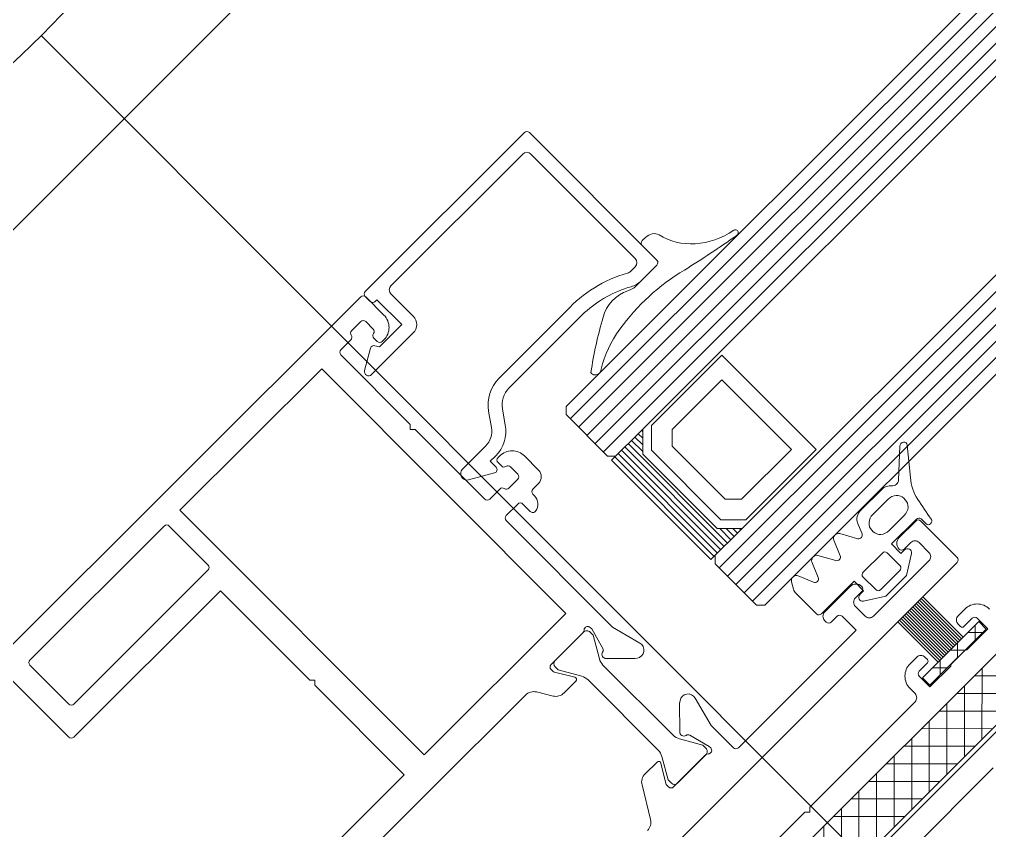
# Model space of a CAD drawing. Header units: centimetres. Extents: x 118932 to 154602, y -32682 to -23521.
# Drawn here: x 138269 to 138277.29, y -26641.16 to -26634.23 of the extents above; entities that cross this region are included whole.
import ezdxf

# ---------------------------------------------------------------- set-up
doc = ezdxf.new("R2010")
doc.units = ezdxf.units.CM
doc.header["$LTSCALE"] = 50
doc.header["$MEASUREMENT"] = 0
doc.layers.add('GEN_02_TF_Pencere', color=7, linetype='Continuous', lineweight=9, true_color=0x6093ac)
doc.layers.add('GEN_05_ML_Mermer', color=7, linetype='Continuous', lineweight=9, true_color=0x9d8692)

# ---------------------------------------------------------------- blocks, each defined once
blk = doc.blocks.new('P6_')
at = {"layer": 'GEN_02_TF_Pencere'}
for p, q in [((86193.4586, 12307.936, 0), (86193.4586, 12249.6131, 0)), ((86195.8219, 12303.0451, 0), (86195.8219, 12302.8605, 0)), ((86195.8898, 12303.0703, 0), (86195.8519, 12303.0703, 0)), ((86195.8519, 12303.0703, 0), (86195.8519, 12303.0703, 0)), ((86195.4816, 12302.8463, 0), (86195.4622, 12302.8553, 0)), ((86195.7919, 12302.8353, 0), (86195.531, 12302.8353, 0)), ((86194.3919, 12302.5293, 0), (86194.3419, 12302.4793, 0)), ((86246.7219, 12302.5293, 0), (86194.3919, 12302.5293, 0)), ((86194.7938, 12302.5293, 0), (86194.8065, 12302.5312, 0)), ((86194.3419, 12302.4793, 0), (86194.3419, 12301.9793, 0)), ((86246.7719, 12302.4293, 0), (86194.3419, 12302.4293, 0)), ((86246.7719, 12302.3293, 0), (86194.3419, 12302.3293, 0)), ((86246.7719, 12302.2293, 0), (86194.3419, 12302.2293, 0)), ((86246.7719, 12302.1293, 0), (86194.3419, 12302.1293, 0)), ((86246.7719, 12302.0293, 0), (86194.3419, 12302.0293, 0)), ((86194.3419, 12301.9793, 0), (86194.3919, 12301.9293, 0)), ((86194.3419, 12301.9293, 0), (86194.7169, 12301.9293, 0)), ((86194.3419, 12300.7293, 0), (86194.3419, 12301.9293, 0)), ((86194.3419, 12301.9293, 0), (86194.3419, 12301.9293, 0)), ((86194.3419, 12301.9293, 0), (86194.3419, 12300.7293, 0)), ((86194.3819, 12301.9293, 0), (86194.3819, 12300.7293, 0)), ((86194.4219, 12301.9293, 0), (86194.4219, 12300.7293, 0)), ((86194.4619, 12301.9293, 0), (86194.4619, 12300.7293, 0)), ((86194.5019, 12301.9293, 0), (86194.5019, 12300.7293, 0)), ((86194.5419, 12301.9293, 0), (86194.5419, 12300.7293, 0)), ((86194.7169, 12301.9293, 0), (86194.5669, 12301.7793, 0)), ((86194.5819, 12301.9293, 0), (86194.5819, 12301.7943, 0)), ((86194.6219, 12301.9293, 0), (86194.6219, 12301.8343, 0)), ((86194.7919, 12301.8993, 0), (86194.6419, 12301.7493, 0)), ((86194.6619, 12301.9293, 0), (86194.6619, 12301.8743, 0)), ((86194.7019, 12301.9293, 0), (86194.7019, 12301.9143, 0)), ((86246.7719, 12301.9293, 0), (86194.7169, 12301.9293, 0)), ((86195.6419, 12301.8993, 0), (86194.7919, 12301.8993, 0)), ((86195.6419, 12300.7593, 0), (86195.6419, 12301.8993, 0)), ((86194.5669, 12301.7793, 0), (86194.5669, 12300.8793, 0)), ((86194.6419, 12301.7493, 0), (86194.6419, 12300.9093, 0)), ((86194.8919, 12301.7493, 0), (86194.7919, 12301.6493, 0)), ((86195.4919, 12301.7493, 0), (86194.8919, 12301.7493, 0)), ((86195.4919, 12300.9093, 0), (86195.4919, 12301.7493, 0)), ((86194.7919, 12301.6493, 0), (86194.7919, 12301.0093, 0)), ((86194.7919, 12301.0093, 0), (86194.8919, 12300.9093, 0)), ((86194.5669, 12300.8793, 0), (86194.7169, 12300.7293, 0)), ((86194.6419, 12300.9093, 0), (86194.7919, 12300.7593, 0)), ((86194.8919, 12300.9093, 0), (86195.4919, 12300.9093, 0)), ((86194.5819, 12300.8643, 0), (86194.5819, 12300.7293, 0)), ((86194.6219, 12300.8243, 0), (86194.6219, 12300.7293, 0)), ((86194.3919, 12300.7293, 0), (86194.3419, 12300.6793, 0)), ((86194.7169, 12300.7293, 0), (86194.3419, 12300.7293, 0)), ((86194.6619, 12300.7843, 0), (86194.6619, 12300.7293, 0)), ((86194.7019, 12300.7443, 0), (86194.7019, 12300.7293, 0)), ((86246.7719, 12300.7293, 0), (86194.7169, 12300.7293, 0)), ((86194.7919, 12300.7593, 0), (86195.6419, 12300.7593, 0)), ((86194.3419, 12300.6793, 0), (86194.3419, 12300.1793, 0)), ((86246.7719, 12300.6293, 0), (86194.3419, 12300.6293, 0)), ((86246.7719, 12300.5293, 0), (86194.3419, 12300.5293, 0)), ((86246.7719, 12300.4293, 0), (86194.3419, 12300.4293, 0)), ((86246.7719, 12300.3293, 0), (86194.3419, 12300.3293, 0)), ((86246.7719, 12300.2293, 0), (86194.3419, 12300.2293, 0)), ((86195.9555, 12300.0773, 0), (86196.1673, 12300.2761, 0)), ((86196.2193, 12300.2369, 0), (86196.0412, 12300.0213, 0)), ((86194.3419, 12300.1793, 0), (86194.3919, 12300.1293, 0)), ((86246.7219, 12300.1293, 0), (86194.3919, 12300.1293, 0)), ((86194.6627, 12300.0523, 0), (86194.695, 12300.1096, 0)), ((86194.7705, 12300.1063, 0), (86194.8255, 12299.9732, 0)), ((86194.8818, 12299.9731, 0), (86194.9372, 12300.1062, 0)), ((86195.0127, 12300.1093, 0), (86195.0911, 12299.9694, 0)), ((86195.1457, 12299.9727, 0), (86195.2014, 12300.1059, 0)), ((86195.277, 12300.109, 0), (86195.3553, 12299.9692, 0)), ((86195.41, 12299.9724, 0), (86195.449, 12300.0657, 0)), ((86195.449, 12300.0657, 0), (86195.449, 12300.0657, 0)), ((86195.5429, 12300.1234, 0), (86195.7969, 12300.1231, 0)), ((86194.6519, 12299.7621, 0), (86194.6522, 12300.0132, 0)), ((86195.7773, 12300.0253, 0), (86195.5916, 12300.0255, 0)), ((86195.4915, 12299.9374, 0), (86195.4914, 12299.9185, 0)), ((86195.4915, 12299.9374, 0), (86195.4915, 12299.9374, 0)), ((86195.8772, 12299.9181, 0), (86195.8772, 12299.937, 0)), ((86195.5913, 12299.8302, 0), (86195.7771, 12299.83, 0)), ((86195.0768, 12299.7352, 0), (86194.6819, 12299.7356, 0)), ((86195.0766, 12299.6206, 0), (86195.0768, 12299.7352, 0)), ((86195.4168, 12299.7348, 0), (86195.1868, 12299.7351, 0)), ((86195.438, 12299.7271, 0), (86195.438, 12299.7271, 0)), ((86195.5268, 12299.7347, 0), (86195.5266, 12299.6201, 0)), ((86195.8268, 12299.7344, 0), (86195.5268, 12299.7347, 0)), ((86195.1567, 12299.7087, 0), (86195.1565, 12299.55, 0)), ((86195.4465, 12299.5497, 0), (86195.4467, 12299.7084, 0)), ((86195.8566, 12299.6474, 0), (86195.8567, 12299.7079, 0)), ((86195.1764, 12299.453, 0), (86195.0132, 12299.5568, 0)), ((86195.0366, 12299.6206, 0), (86195.0766, 12299.6206, 0)), ((86195.5899, 12299.5562, 0), (86195.4264, 12299.4527, 0)), ((86195.5266, 12299.6201, 0), (86195.5666, 12299.6201, 0)), ((86195.1865, 12299.5235, 0), (86195.4165, 12299.5233, 0)), ((86195.4264, 12299.4527, 0), (86195.1764, 12299.453, 0)), ((86195.0964, 12298.739, 0), (86195.0964, 12299.2268, 0)), ((86195.1164, 12298.739, 0), (86195.1164, 12299.2268, 0)), ((86195.1364, 12298.739, 0), (86195.1364, 12299.2268, 0)), ((86195.1564, 12298.739, 0), (86195.1564, 12299.2268, 0)), ((86195.1764, 12298.739, 0), (86195.1764, 12299.2268, 0)), ((86195.1964, 12298.739, 0), (86195.1964, 12299.2268, 0)), ((86195.2164, 12298.739, 0), (86195.2164, 12299.2268, 0)), ((86195.2364, 12298.739, 0), (86195.2364, 12299.2268, 0)), ((86195.2564, 12298.739, 0), (86195.2564, 12299.2268, 0)), ((86195.2764, 12298.739, 0), (86195.2764, 12299.2268, 0)), ((86195.2964, 12298.739, 0), (86195.2964, 12299.2268, 0)), ((86195.3164, 12298.739, 0), (86195.3164, 12299.2268, 0)), ((86195.3364, 12298.739, 0), (86195.3364, 12299.2268, 0)), ((86195.3564, 12298.739, 0), (86195.3564, 12299.2268, 0)), ((86195.3764, 12298.739, 0), (86195.3764, 12299.2268, 0)), ((86195.3964, 12298.739, 0), (86195.3964, 12299.2268, 0)), ((86195.5864, 12298.739, 0), (86194.9064, 12298.739, 0)), ((86194.9064, 12298.739, 0), (86194.9064, 12298.649, 0)), ((86195.1185, 12298.649, 0), (86195.0285, 12298.739, 0)), ((86195.1185, 12298.739, 0), (86195.0285, 12298.649, 0)), ((86195.3306, 12298.649, 0), (86195.2406, 12298.739, 0)), ((86195.3306, 12298.739, 0), (86195.2406, 12298.649, 0)), ((86195.5428, 12298.649, 0), (86195.4528, 12298.739, 0)), ((86195.5428, 12298.739, 0), (86195.4528, 12298.649, 0)), ((86195.5864, 12298.649, 0), (86195.5864, 12298.739, 0)), ((86195.5864, 12298.739, 0), (86195.5864, 12298.739, 0)), ((86194.9071, 12298.6483, 0), (86194.9057, 12298.6497, 0)), ((86194.9064, 12298.649, 0), (86195.5864, 12298.649, 0)), ((86187.8716, 12297.9647, 0), (86195.8116, 12297.9693, 0)), ((86194.7917, 12297.7687, 0), (86192.7917, 12297.7675, 0))]:
    blk.add_line(p, q, dxfattribs=at)
at = {"layer": 'GEN_02_TF_Pencere', "extrusion": (0, 0, -1)}
for p, q in [((86193.8122, 12304.4307, 0), (86185.8722, 12304.4353, 0)), ((86195.7919, 12304.4353, 0), (86193.8719, 12304.4353, 0)), ((86195.7919, 12304.4353, 0), (86195.7919, 12304.4353, 0)), ((86193.8122, 12304.4307, 0), (86193.8122, 12304.4307, 0)), ((86193.8419, 12304.4053, 0), (86193.8419, 12304.3453, 0)), ((86193.842, 12304.1807, 0), (86193.8421, 12304.4007, 0)), ((86195.8219, 12302.8653, 0), (86195.8219, 12304.4053, 0)), ((86193.5521, 12304.2809, 0), (86193.6621, 12304.2808, 0)), ((86193.8719, 12304.3153, 0), (86193.8919, 12304.3153, 0)), ((86193.8919, 12304.3153, 0), (86193.8919, 12304.0153, 0)), ((86194.0619, 12304.3153, 0), (86195.6519, 12304.3153, 0)), ((86189.3921, 12304.2332, 0), (86189.3916, 12303.5328, 0)), ((86189.5918, 12303.7327, 0), (86189.592, 12304.2031, 0)), ((86189.6221, 12304.2331, 0), (86191.242, 12304.2322, 0)), ((86191.272, 12304.2022, 0), (86191.2718, 12303.7318, 0)), ((86191.4304, 12301.2817, 0), (86191.432, 12304.2321, 0)), ((86191.432, 12304.2321, 0), (86193.1421, 12304.2311, 0)), ((86191.432, 12304.2321, 0), (86191.432, 12304.2321, 0)), ((86193.1421, 12304.2311, 0), (86193.1404, 12301.2807, 0)), ((86193.3416, 12303.361, 0), (86193.342, 12304.201, 0)), ((86193.3721, 12304.231, 0), (86193.4929, 12304.2309, 0)), ((86193.6921, 12304.2508, 0), (86193.692, 12304.1608, 0)), ((86194.0119, 12303.9953, 0), (86194.0119, 12304.2653, 0)), ((86195.7019, 12304.2653, 0), (86195.7019, 12303.0053, 0)), ((86193.5607, 12304.0613, 0), (86193.39, 12303.9627, 0)), ((86193.6219, 12304.0153, 0), (86193.6017, 12304.0503, 0)), ((86193.642, 12304.1016, 0), (86193.642, 12304.0608, 0)), ((86193.6719, 12304.0308, 0), (86193.6919, 12304.0308, 0)), ((86193.8919, 12304.0153, 0), (86193.6219, 12304.0153, 0)), ((86193.408, 12303.8953, 0), (86193.9119, 12303.8953, 0)), ((86191.2417, 12303.7018, 0), (86189.6217, 12303.7027, 0)), ((86191.263, 12303.7105, 0), (86191.263, 12303.7105, 0)), ((86189.4216, 12303.5028, 0), (86191.1916, 12303.5018, 0)), ((86191.1916, 12303.5018, 0), (86191.191, 12302.4218, 0)), ((86193.3115, 12303.331, 0), (86193.3416, 12303.361, 0)), ((86193.3415, 12303.301, 0), (86193.3115, 12303.331, 0)), ((86193.341, 12302.461, 0), (86193.3415, 12303.301, 0)), ((86194.9715, 12303.1041, 0), (86194.1563, 12303.1041, 0)), ((86193.8942, 12302.9677, 0), (86193.8132, 12302.852, 0)), ((86194.1563, 12302.9841, 0), (86195.0695, 12302.9841, 0)), ((86195.6519, 12302.9553, 0), (86195.6003, 12302.9553, 0)), ((86193.9115, 12302.7832, 0), (86193.9925, 12302.8989, 0)), ((86195.6028, 12302.8353, 0), (86195.7919, 12302.8353, 0)), ((86193.6657, 12302.7753, 0), (86193.3865, 12302.7753, 0)), ((86193.3592, 12302.6734, 0), (86193.5569, 12302.5593, 0)), ((86193.6019, 12302.5853, 0), (86193.6019, 12302.6553, 0)), ((86193.6019, 12302.6553, 0), (86193.6657, 12302.6553, 0)), ((86193.6911, 12302.6308, 0), (86193.6711, 12302.6308, 0)), ((86193.6411, 12302.6008, 0), (86193.6411, 12302.56, 0)), ((86193.6911, 12302.5008, 0), (86193.691, 12302.4108, 0)), ((86193.8409, 12302.3107, 0), (86193.841, 12302.4807, 0)), ((86191.191, 12302.4218, 0), (86191.221, 12302.3918, 0)), ((86191.221, 12302.3918, 0), (86191.191, 12302.3618, 0)), ((86193.4919, 12302.4309, 0), (86193.371, 12302.431, 0)), ((86193.661, 12302.3808, 0), (86193.551, 12302.3809, 0)), ((86191.191, 12302.3618, 0), (86191.1904, 12301.2818, 0)), ((86193.3401, 12300.9152, 0), (86193.3409, 12302.201, 0)), ((86193.3709, 12302.231, 0), (86193.5109, 12302.2309, 0)), ((86193.5409, 12302.2009, 0), (86193.5408, 12302.1109, 0)), ((86193.6609, 12302.1801, 0), (86193.6609, 12302.2008, 0)), ((86193.6909, 12302.2308, 0), (86193.7609, 12302.2307, 0)), ((86191.1904, 12301.2818, 0), (86189.4408, 12301.2828, 0)), ((86193.1404, 12301.2807, 0), (86191.4304, 12301.2817, 0)), ((86192.7427, 12301.0609, 0), (86193.1297, 12301.0607, 0)), ((86193.1337, 12301.0608, 0), (86192.7937, 12301.0608, 0)), ((86193.2027, 12301.0488, 0), (86193.2027, 12301.0306, 0)), ((86190.3265, 12301.0323, 0), (86191.2333, 12301.0318, 0)), ((86191.2333, 12301.0318, 0), (86192.404, 12301.0311, 0)), ((86192.4893, 12300.9831, 0), (86192.565, 12300.8589, 0)), ((86192.7127, 12301.0094, 0), (86192.7127, 12301.0309, 0)), ((86192.81, 12300.8413, 0), (86192.7171, 12300.9937, 0)), ((86192.7537, 12301.0208, 0), (86192.7537, 12300.9847, 0)), ((86192.7537, 12300.9847, 0), (86192.8577, 12300.8047, 0)), ((86193.0698, 12300.8047, 0), (86193.1737, 12300.9847, 0)), ((86193.2027, 12301.0306, 0), (86193.1516, 12300.8465, 0)), ((86193.1737, 12300.9847, 0), (86193.1737, 12301.0208, 0)), ((86193.4098, 12300.6544, 0), (86193.3401, 12300.9152, 0)), ((86192.6504, 12300.811, 0), (86192.7929, 12300.8109, 0)), ((86192.8737, 12300.7447, 0), (86192.8737, 12299.8969, 0)), ((86192.8737, 12300.7447, 0), (86192.8737, 12300.7447, 0)), ((86193.0537, 12299.8969, 0), (86193.0537, 12300.7447, 0)), ((86193.113, 12300.7646, 0), (86193.284, 12300.5916, 0)), ((86193.284, 12300.5916, 0), (86193.302, 12300.579, 0)), ((86193.2861, 12300.0515, 0), (86193.115, 12299.8787, 0)), ((86193.304, 12300.0641, 0), (86193.2861, 12300.0515, 0)), ((86193.342, 12299.7279, 0), (86193.4118, 12299.9887, 0)), ((86192.7948, 12299.8325, 0), (86192.6523, 12299.8325, 0)), ((86192.7189, 12299.6497, 0), (86192.8119, 12299.8021, 0)), ((86192.8577, 12299.8369, 0), (86192.7537, 12299.6569, 0)), ((86193.1737, 12299.6569, 0), (86193.0698, 12299.8369, 0)), ((86193.1535, 12299.7967, 0), (86193.2045, 12299.6125, 0)), ((86192.5669, 12299.7846, 0), (86192.4083, 12299.5247, 0)), ((86193.342, 12299.4568, 0), (86193.342, 12299.7279, 0)), ((86195.022, 12299.7268, 0), (86194.712, 12299.7268, 0)), ((86195.812, 12299.7268, 0), (86195.612, 12299.7268, 0)), ((86192.7145, 12299.6125, 0), (86192.7145, 12299.6341, 0)), ((86192.7537, 12299.6569, 0), (86192.7537, 12299.6208, 0)), ((86193.1737, 12299.6208, 0), (86193.1737, 12299.6569, 0)), ((86194.662, 12299.6768, 0), (86194.662, 12299.6568, 0)), ((86195.842, 12299.2568, 0), (86195.842, 12299.6968, 0)), ((86193.1315, 12299.5825, 0), (86192.7445, 12299.5825, 0)), ((86192.7937, 12299.5808, 0), (86193.1337, 12299.5808, 0)), ((86193.2045, 12299.6125, 0), (86193.2045, 12299.5944, 0)), ((86194.692, 12299.6268, 0), (86194.762, 12299.6268, 0)), ((86194.792, 12299.5968, 0), (86194.792, 12299.4268, 0)), ((86194.932, 12299.4568, 0), (86194.932, 12299.5768, 0)), ((86194.982, 12299.6268, 0), (86195.062, 12299.6268, 0)), ((86195.572, 12299.6268, 0), (86195.652, 12299.6268, 0)), ((86195.702, 12299.5768, 0), (86195.702, 12299.4568, 0)), ((86194.792, 12299.4268, 0), (86193.372, 12299.4268, 0)), ((86195.652, 12299.4068, 0), (86194.982, 12299.4068, 0)), ((86185.872, 12299.2268, 0), (86195.812, 12299.2268, 0)), ((86194.9164, 12298.8991, 0), (86194.9964, 12298.8991, 0)), ((86195.4964, 12298.8991, 0), (86195.5764, 12298.8991, 0)), ((86195.0464, 12298.8491, 0), (86195.0464, 12298.8191, 0)), ((86195.4464, 12298.8191, 0), (86195.4464, 12298.8491, 0)), ((86194.7664, 12298.6891, 0), (86194.7664, 12298.7491, 0)), ((86194.8964, 12298.7691, 0), (86194.8964, 12298.6391, 0)), ((86195.0264, 12298.7991, 0), (86194.9264, 12298.7991, 0)), ((86195.5664, 12298.7991, 0), (86195.4664, 12298.7991, 0)), ((86195.5964, 12298.6391, 0), (86195.5964, 12298.7691, 0)), ((86192.1146, 12298.6391, 0), (86193.3855, 12298.6391, 0)), ((86193.3855, 12298.6391, 0), (86193.4155, 12298.6091, 0)), ((86193.4155, 12298.6091, 0), (86193.4455, 12298.6391, 0)), ((86193.4455, 12298.6391, 0), (86194.7164, 12298.6391, 0)), ((86194.8964, 12298.6391, 0), (86195.1491, 12298.6391, 0)), ((86195.1664, 12298.6491, 0), (86195.3264, 12298.6491, 0)), ((86195.3437, 12298.6391, 0), (86195.5964, 12298.6391, 0)), ((86195.8104, 12298.4391, 0), (86192.1146, 12298.4391, 0)), ((86195.8103, 12298.4391, 0), (86192.1147, 12298.4391, 0)), ((86193.4159, 12298.4391, 0), (86193.0517, 12298.0749, 0)), ((86193.628, 12298.4391, 0), (86193.2442, 12298.0552, 0)), ((86193.8402, 12298.4391, 0), (86193.4367, 12298.0356, 0)), ((86193.5322, 12298.4391, 0), (86193.9622, 12298.0091, 0)), ((86194.0523, 12298.4391, 0), (86193.6292, 12298.016, 0)), ((86193.7444, 12298.4391, 0), (86194.1743, 12298.0091, 0)), ((86194.2644, 12298.4391, 0), (86193.8345, 12298.0091, 0)), ((86193.9565, 12298.4391, 0), (86194.3864, 12298.0091, 0)), ((86194.4766, 12298.4391, 0), (86194.0466, 12298.0091, 0)), ((86194.1686, 12298.4391, 0), (86194.5986, 12298.0091, 0)), ((86194.6887, 12298.4391, 0), (86194.2587, 12298.0091, 0)), ((86194.3808, 12298.4391, 0), (86194.8107, 12298.0091, 0)), ((86194.9008, 12298.4391, 0), (86194.4709, 12298.0091, 0)), ((86194.5929, 12298.4391, 0), (86195.0228, 12298.0091, 0)), ((86195.113, 12298.4391, 0), (86194.683, 12298.0091, 0)), ((86194.805, 12298.4391, 0), (86195.235, 12298.0091, 0)), ((86195.3251, 12298.4391, 0), (86194.8951, 12298.0091, 0)), ((86195.0172, 12298.4391, 0), (86195.4471, 12298.0091, 0)), ((86195.2293, 12298.4391, 0), (86195.6592, 12298.0091, 0)), ((86191.542, 12298.0091, 0), (86195.8509, 12298.0091, 0))]:
    blk.add_line(p, q, dxfattribs=at)
at = {"layer": 'GEN_02_TF_Pencere'}
blk.add_circle((86193.4586, 12317.936, 0), 10, dxfattribs=at)
at = {"layer": 'GEN_02_TF_Pencere', "extrusion": (0, 0, -1)}
for centre, radius, start, end in [((-86193.8719, 12304.4053, 0), 0.03, 0.00112, 90.00003), ((-86195.7919, 12304.4053, 0), 0.03, 90.00006, 179.99994), ((-86193.8121, 12304.4007, 0), 0.03, 90.03281, 180.03289), ((-86193.5521, 12304.2509, 0), 0.03, 9.62707, 90.03292), ((-86193.6621, 12304.2508, 0), 0.03, 90.03281, 180.03289), ((-86193.8719, 12304.3453, 0), 0.03, 270.00266, 0.00001), ((-86194.0619, 12304.2653, 0), 0.05, 360, 89.99989), ((-86195.6519, 12304.2653, 0), 0.05, 90.00011, 180), ((-86189.622, 12304.2031, 0), 0.03, 0.03281, 90.03289), ((-86191.242, 12304.2022, 0), 0.03, 90.0329, 180.03299), ((-86193.372, 12304.201, 0), 0.03, 0.0329, 90.03299), ((-86193.4929, 12304.2609, 0), 0.03, 189.62439, 270.03388), ((-86193.672, 12304.1016, 0), 0.03, 0.02139, 80.43877), ((-86193.6625, 12304.1604, 0), 0.0295, 179.22057, 261.25281), ((-86193.692, 12304.1808, 0), 0.15, 180.03286, 270.03295), ((-86193.5757, 12304.0353, 0), 0.03, 60, 149.99989), ((-86193.672, 12304.0608, 0), 0.03, 270.0329, 0.03299), ((-86193.408, 12303.9314, 0), 0.0361, 270.00001, 60.00001), ((-86193.9119, 12303.9953, 0), 0.1, 180.00006, 269.99994), ((-86189.6218, 12303.7327, 0), 0.03, 270.0329, 0.03299), ((-86191.2418, 12303.7318, 0), 0.03, 225.0327, 270.03262), ((-86191.2418, 12303.7318, 0), 0.03, 180.03282, 225.03274), ((-86189.4216, 12303.5328, 0), 0.03, 270.0331, 0.03299), ((-86195.0218, 12301.985, 0), 1.1203, 87.42548, 119.07462), ((-86194.1564, 12302.784, 0), 0.3201, 35.01334, 89.98665), ((-86194.1563, 12302.784, 0), 0.2001, 35.01335, 89.98666), ((-86195.0218, 12301.9849, 0), 1.0004, 92.73506, 118.94938), ((-86195.6003, 12303.0253, 0), 0.07, 270.00214, 299.07723), ((-86195.6519, 12303.0053, 0), 0.05, 180.00011, 270), ((-86195.6029, 12303.0353, 0), 0.2, 270.00233, 298.95269), ((-86195.7919, 12302.8653, 0), 0.03, 180.00006, 269.99994), ((-86193.6657, 12302.9554, 0), 0.1801, 215.01336, 269.98667), ((-86193.6657, 12302.9554, 0), 0.3001, 215.01334, 269.98665), ((-86193.3865, 12302.7207, 0), 0.0546, 300, 90), ((-86193.6711, 12302.6008, 0), 0.03, 0.03281, 90.03289), ((-86193.691, 12302.4808, 0), 0.15, 90.03286, 180.03295), ((-86193.5719, 12302.5853, 0), 0.03, 180.00093, 300.00003), ((-86193.6702, 12302.5592, 0), 0.0291, 278.14009, 1.52982), ((-86193.6611, 12302.5008, 0), 0.03, 99.62697, 180.03283), ((-86193.371, 12302.461, 0), 0.03, 270.03281, 0.03289), ((-86193.492, 12302.4011, 0), 0.0298, 89.70971, 170.76367), ((-86193.551, 12302.4109, 0), 0.03, 270.0329, 350.43876), ((-86193.661, 12302.4108, 0), 0.03, 180.0329, 270.03299), ((-86193.7609, 12302.3107, 0), 0.08, 180.03287, 270.03295), ((-86193.3709, 12302.201, 0), 0.03, 0.03281, 90.03289), ((-86193.5109, 12302.2009, 0), 0.03, 90.0329, 180.03299), ((-86193.6909, 12302.2008, 0), 0.03, 0.0329, 90.03299), ((-86193.5609, 12302.1801, 0), 0.1, 180.03287, 261.81972), ((-86193.5706, 12302.1106, 0), 0.0297, 261.23017, 0.60728), ((-86192.7427, 12301.0309, 0), 0.03, 0.03281, 90.03289), ((-86192.7937, 12301.0208, 0), 0.04, 0.00006, 89.99995), ((-86193.1297, 12301.0907, 0), 0.03, 224.2451, 270.03284), ((-86193.1337, 12301.0208, 0), 0.04, 89.99996, 180.00004), ((-86193.1727, 12301.0488, 0), 0.03, 44.24521, 180.03282), ((-86192.4039, 12300.9311, 0), 0.1, 90.03282, 148.63291), ((-86192.7427, 12301.0093, 0), 0.03, 328.63256, 0.03254), ((-86192.6504, 12300.911, 0), 0.1, 270.03285, 328.63294), ((-86192.7929, 12300.8309, 0), 0.02, 148.633, 270.03299), ((-86192.7537, 12300.7447, 0), 0.12, 150.0001, 179.99999), ((-86193.1737, 12300.7447, 0), 0.12, 0.00001, 29.9999), ((-86193.136, 12300.7906, 0), 0.0347, 311.37922, 78.23486), ((-86193.1225, 12300.854, 0), 0.03, 194.42264, 257.76384), ((-86193.3422, 12300.6363, 0), 0.07, 165.05176, 305.03291), ((-86193.3442, 12300.0068, 0), 0.07, 54.99918, 194.97879), ((-86192.7537, 12299.8969, 0), 0.12, 179.99999, 210.0001), ((-86193.1737, 12299.8969, 0), 0.12, 330.0001, 359.99999), ((-86193.1379, 12299.8526, 0), 0.0347, 281.80696, 48.63556), ((-86192.6458, 12299.7441, 0), 0.0886, 27.19011, 94.2162), ((-86192.7948, 12299.8125, 0), 0.02, 89.98509, 211.41751), ((-86193.1244, 12299.7892, 0), 0.03, 102.31779, 165.59449), ((-86194.712, 12299.6768, 0), 0.05, 359.99996, 90.00004), ((-86195.022, 12299.6568, 0), 0.07, 89.99996, 180.00004), ((-86195.612, 12299.6568, 0), 0.07, 359.99996, 90.00004), ((-86195.812, 12299.6968, 0), 0.03, 89.99996, 180.00004), ((-86192.7445, 12299.6341, 0), 0.03, 0.00008, 31.40006), ((-86194.692, 12299.6568, 0), 0.03, 269.99996, 0.00004), ((-86195.062, 12299.6568, 0), 0.03, 179.99996, 270.00004), ((-86195.572, 12299.6568, 0), 0.03, 269.99996, 0.00004), ((-86192.7444, 12299.6124, 0), 0.0299, 269.83505, 0.16495), ((-86192.7937, 12299.6208, 0), 0.04, 270.00006, 359.99995), ((-86193.1315, 12299.5525, 0), 0.03, 90.00845, 135.76669), ((-86193.1337, 12299.6208, 0), 0.04, 179.99996, 270.00004), ((-86193.1745, 12299.5944, 0), 0.03, 180.00002, 315.78779), ((-86194.762, 12299.5968, 0), 0.03, 89.99996, 180.00004), ((-86194.982, 12299.5768, 0), 0.05, 359.99996, 90.00004), ((-86195.652, 12299.5768, 0), 0.05, 89.99996, 180.00004), ((-86192.3229, 12299.5768, 0), 0.1, 211.39993, 270.00002), ((-86193.372, 12299.4568, 0), 0.03, 269.99996, 0.00004), ((-86194.982, 12299.4568, 0), 0.05, 269.99996, 0.00004), ((-86195.652, 12299.4568, 0), 0.05, 179.99996, 270.00004), ((-86195.812, 12299.2568, 0), 0.03, 179.99996, 270.00004), ((-86194.9164, 12298.7491, 0), 0.15, 359.99996, 90.00004), ((-86194.9964, 12298.8491, 0), 0.05, 89.99996, 180.00004), ((-86195.4964, 12298.8491, 0), 0.05, 359.99996, 90.00004), ((-86195.5764, 12298.7491, 0), 0.15, 89.99996, 180.00004), ((-86195.0264, 12298.8191, 0), 0.02, 179.99996, 270.00004), ((-86195.4664, 12298.8191, 0), 0.02, 269.99996, 0.00004), ((-86194.9264, 12298.7691, 0), 0.03, 359.99996, 90.00004), ((-86195.5664, 12298.7691, 0), 0.03, 89.99996, 180.00004), ((-86194.7164, 12298.6891, 0), 0.05, 179.99996, 270.00004), ((-86195.1664, 12298.6291, 0), 0.02, 30.00001, 89.99997), ((-86195.3264, 12298.6291, 0), 0.02, 90.00003, 149.99999)]:
    blk.add_arc(centre, radius, start, end, dxfattribs=at)
for centre, major_axis, start_param, end_param in [((86195.8519, 12303.0451, 0), (0.03, 0), 3.141594, 4.712388), ((86195.8898, 12302.9863, 0), (0.1, 0), -1.570625, -0.201549), ((86196.6166, 12303.1026, 0), (0.6398, 0), 1.805526, 2.955356), ((86195.3179, 12302.648, 0), (0.286, 0), 4.098356, 5.241385), ((86195.7919, 12302.8605, 0), (0.03, 0), 0.000001, 1.570795), ((86197.0889, 12300.3533, 0), (3.5431, 0), 3.990064, 4.134382), ((86195.531, 12302.9192, 0), (0.1, 0), 1.57081, 2.088079), ((86195.477, 12301.3942, 0), (-1.5492, 0), 1.378609, 1.866448), ((86195.3427, 12301.9445, 0), (0.8801, 0), 4.086507, 4.527649), ((86198.2706, 12309.8067, 0), (-8.8555, 0), -1.36365, -1.303119), ((86194.7938, 12302.5712, 0), (-0.05, 0), -1.570583, 0.325144), ((86194.7963, 12302.5621, 0), (-0.0382, 0), 3.770676, 4.441675), ((86196.4576, 12302.5566, 0), (0.03, 0), 0.000445, 1.852827), ((86196.4576, 12302.5566, 0), (-0.03, 0), 1.914632, 3.141556)]:
    blk.add_ellipse(centre, major_axis=major_axis, ratio=0.839387, start_param=start_param, end_param=end_param, dxfattribs=at)
at = {"layer": 'GEN_02_TF_Pencere'}
for centre, major_axis, start_param, end_param in [((86196.1912, 12300.2543, 0), (-0.0344, 0), 2.526974, 5.481858), ((86194.7319, 12300.0934, 0), (-0.0413, 0), 3.504733, 5.82217), ((86194.9757, 12300.0932, 0), (0.0413, 0), 0.458704, 2.776141), ((86195.24, 12300.0929, 0), (0.0413, 0), 0.458705, 2.776142), ((86194.7522, 12300.0131, 0), (-0.1, 0), -0.461015, -0.001156), ((86195.5428, 12300.0352, 0), (-0.1, 0), -0.962596, -0.353242), ((86195.5428, 12300.0352, 0), (0.1, 0), 1.569642, 2.178996), ((86195.7968, 12300.0349, 0), (0.1, 0), 0.603434, 1.569641), ((86195.9211, 12300.1104, 0), (0.0509, 0), 3.745027, 5.454025), ((86194.8537, 12299.9822, 0), (0.03, 0), 3.490789, 5.931679), ((86195.1176, 12299.9818, 0), (0.03, 0), 3.628943, 5.929945), ((86195.3818, 12299.9816, 0), (0.03, 0), 3.628945, 5.929947), ((86195.5915, 12299.9373, 0), (0.1, 0), 1.569641, 3.140438), ((86195.7772, 12299.9371, 0), (0.1, 0), -0.001157, 1.569641), ((86196.4453, 12299.7618, 0), (0.5, 0), 2.512106, 2.949893), ((86195.5914, 12299.9184, 0), (0.1, 0), 3.140436, 4.711234), ((86195.7772, 12299.9182, 0), (0.1, 0), 4.711232, 6.28203), ((86200.2121, 12299.1173, 0), (4.3371, 0), 2.949895, 3.003759), ((86194.6819, 12299.762, 0), (0.03, 0), 3.140437, 4.711235), ((86195.1867, 12299.7086, 0), (0.03, 0), 1.569639, 3.140437), ((86195.4167, 12299.7084, 0), (0.03, 0), 0.784243, 1.569639), ((86195.4167, 12299.7084, 0), (0.03, 0), -0.001153, 0.784243), ((86195.8267, 12299.708, 0), (-0.03, 0), 3.140435, 4.711233), ((86195.8866, 12299.6473, 0), (-0.03, 0), -0.001156, 2.96363), ((86195.0366, 12299.5854, 0), (0.04, 0), 1.569642, 4.087571), ((86195.1865, 12299.5499, 0), (0.03, 0), 3.140435, 4.711233), ((86195.4165, 12299.5497, 0), (-0.03, 0), 1.569641, 3.140438), ((86195.5666, 12299.5848, 0), (0.04, 0), -0.948289, 1.56964)]:
    blk.add_ellipse(centre, major_axis=major_axis, ratio=0.881548, start_param=start_param, end_param=end_param, dxfattribs=at)
at = {"layer": 'GEN_05_ML_Mermer', "elevation": 0}
blk.add_lwpolyline([(86121.842, 12288.9353), (86121.8419, 12306.9341), (86259.8419, 12306.9353), (86259.842, 12288.9353)], close=True, dxfattribs=at)
blk = doc.blocks.new('DOGRAMA LEVEL 0 E BLOK')
at = {"rotation": 45.28448559245177}
blk.add_blockref('P6_', (-51716.6834, -70349.7503, 0), dxfattribs=at)

msp = doc.modelspace()

# ---------------------------------------------------------------- block references
at = {"rotation": 359.6887739338809}
msp.add_blockref('DOGRAMA LEVEL 0 E BLOK', (138089.7852, -26193.1915), dxfattribs=at)

doc.saveas('drawing.dxf')
